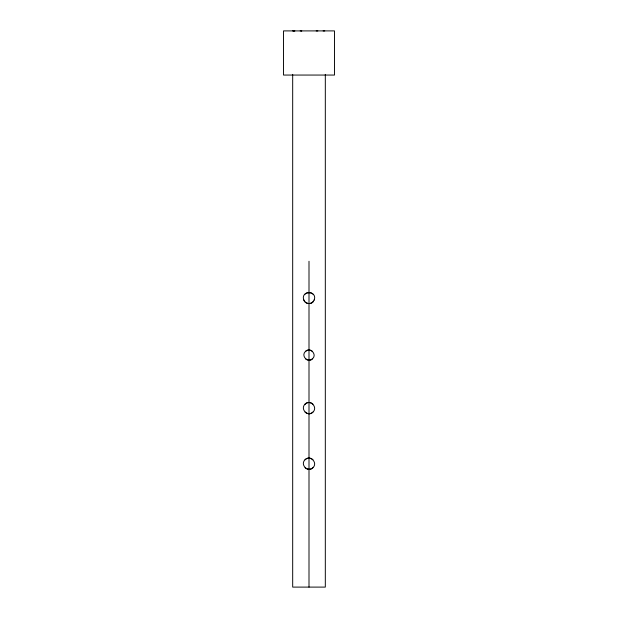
<?xml version="1.0" encoding="UTF-8"?>
<svg xmlns="http://www.w3.org/2000/svg" width="618" height="618" viewBox="0 0 618 618"><rect width="100%" height="100%" fill="white"/><g stroke="black" fill="none" stroke-linecap="round" stroke-linejoin="round"><path stroke-width="0.93" d="M314.137 300.124C317.984 290.398 300.016 290.398 303.863 300.124M314.299 299.738L313.179 301.677M303.701 299.738C304.829 303.901 311.032 304.952 313.426 301.36M305.392 351.495C300.587 355.953 308.15 363.515 312.608 358.703C317.413 354.253 309.85 346.69 305.392 351.495A5.168 5.122 -90 0 1 312.608 351.495M305.037 404.164C299.745 409.062 308.065 417.382 312.963 412.098C318.255 407.192 309.935 398.873 305.037 404.164A5.686 5.632 -90 0 1 312.963 404.164M305.037 459.738C299.745 464.643 308.065 472.963 312.963 467.671C318.255 462.774 309.935 454.454 305.037 459.738A5.686 5.632 -90 0 1 312.963 459.738M300.17 30.915L301.352 30.9M316.207 30.915L317.83 30.915M323.129 30.915L324.759 30.915M293.241 30.915L294.871 30.915M292.685 30.915L334.493 30.9L334.493 75.056L283.507 75.056L283.507 30.9L294.222 30.908M301.314 30.908L301.793 30.915M304.141 300.796L304.473 301.229M325.315 74.369L325.315 587.1L292.685 587.1L292.685 74.369M309 261.283L309 587.1M312.963 467.671A5.686 5.632 -90 0 1 305.045 467.671M305.045 294.029A5.686 5.632 -90 0 1 312.963 294.029M312.608 358.71A5.168 5.122 -90 0 1 305.408 358.71M312.963 301.963A5.686 5.632 -90 0 1 305.045 301.963M312.963 412.098A5.686 5.632 -90 0 1 305.045 412.098"/></g></svg>
